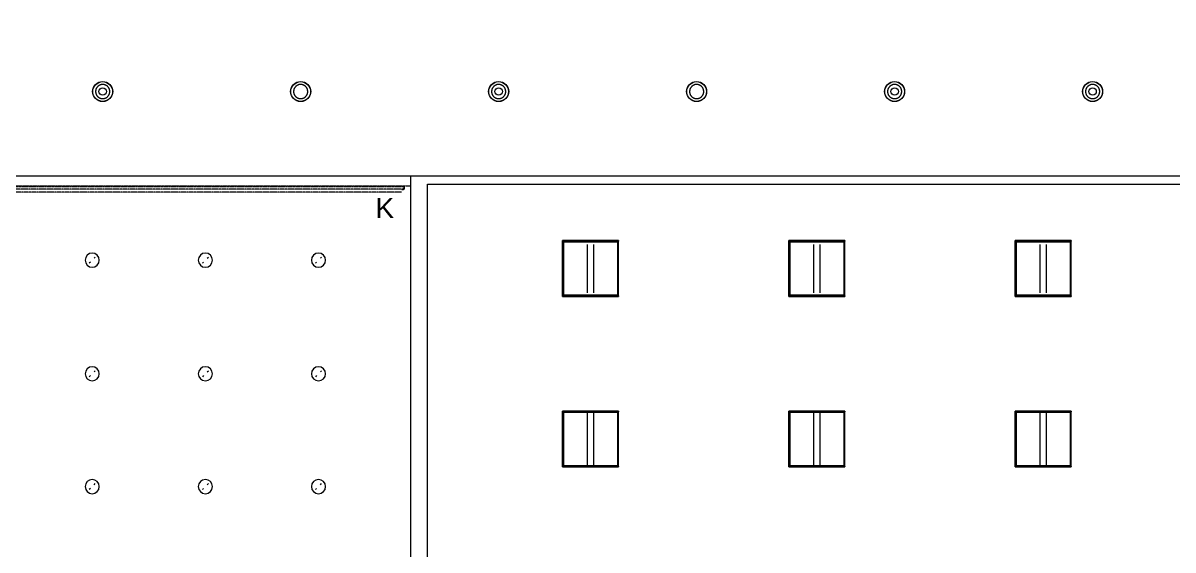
# Model space of a CAD drawing. Header units: inches. Extents: x 6512 to 15357, y -630 to 1499.
# Drawn here: x 14094.6 to 14582.5, y 231.3 to 454.8 of the extents above; entities that cross this region are included whole.
import ezdxf

# ---------------------------------------------------------------- set-up
doc = ezdxf.new("R2010")
doc.units = ezdxf.units.IN
doc.header["$MEASUREMENT"] = 0
doc.linetypes.add('Dash', pattern=[0.25, 0.125, -0.125])
doc.linetypes.add('Dash 1_8_', pattern=[0.25, 0.125, -0.125])
for name, color, linetype, lineweight in [('A-CLNG', 13, 'Continuous', 18), ('A-DETL', 90, 'Continuous', 9), ('E-LITE-EQPM', 33, 'Continuous', 25), ('E-LITE-EQPM-HDLN', 30, 'Dash', 9), ('G-ANNO-TEXT', 231, 'Continuous', 9)]:
    doc.layers.add(name, color=color, linetype=linetype, lineweight=lineweight)
doc.styles.add('Swis721 Lt BT_1', font='swissl.ttf', dxfattribs={"height": 8.514638})

# ---------------------------------------------------------------- blocks, each defined once
blk = doc.blocks.new('Lighting-Troffer-Cooper-Metalux-Encounter-22EN-24EN-LD2 - See Type Catalog-5549915-3RD FLOOR RCP - NEW')
at = {"layer": 'E-LITE-EQPM', "lineweight": 9}
for p, q in [((-11.875, 11.84375), (-11.875, 11.59375)), ((11.875, 11.84375), (-11.875, 11.84375)), ((-11.875, 11.59375), (-11.46875, 11.59375)), ((-11.875, 11.59375), (-11.46875, 11.59375)), ((-11.875, 11.59375), (-11.875, -11.59375)), ((-11.46875, 11.59375), (-11.46875, 11.34375)), ((-11.46875, -11.59375), (-11.46875, 11.59375)), ((11.46875, 11.34375), (-11.46875, 11.34375)), ((-1.25, 11.34375), (-1.25, -11.34375)), ((1.25, -11.34375), (1.25, 11.34375)), ((11.46875, 11.34375), (11.46875, 11.59375)), ((11.46875, 11.59375), (11.875, 11.59375)), ((11.46875, 11.59375), (11.875, 11.59375)), ((11.46875, -11.59375), (11.46875, 11.59375)), ((11.875, 11.59375), (11.875, 11.84375)), ((11.875, 11.59375), (11.875, -11.59375)), ((-11.46875, -11.59375), (-11.875, -11.59375)), ((-11.875, -11.59375), (-11.875, -11.84375)), ((-11.46875, -11.59375), (-11.875, -11.59375)), ((-11.875, -11.84375), (11.875, -11.84375)), ((-11.46875, -11.34375), (11.46875, -11.34375)), ((-11.46875, -11.34375), (-11.46875, -11.59375)), ((11.46875, -11.59375), (11.46875, -11.34375)), ((11.875, -11.59375), (11.46875, -11.59375)), ((11.875, -11.59375), (11.46875, -11.59375)), ((11.875, -11.84375), (11.875, -11.59375))]:
    blk.add_line(p, q, dxfattribs=at)
blk = doc.blocks.new('L-Recessed Circular - Downlight - 6_-5309975-3RD FLOOR RCP - NEW')
at = {"layer": 'E-LITE-EQPM', "lineweight": 9}
for p, q in [((0.8, 0.8), (1.28, 1.28)), ((-0.8, -0.8), (-1.28, -1.28))]:
    blk.add_line(p, q, dxfattribs=at)
blk = doc.blocks.new('Lighting-Troffer-Cooper-Metalux-Encounter-22EN-24EN-LD2 - See Type Catalog-V7-3RD FLOOR RCP - NEW')
at = {"layer": 'E-LITE-EQPM', "lineweight": 9}
for p, q in [((-11.875, 11.84375), (-11.875, 11.59375)), ((11.875, 11.84375), (-11.875, 11.84375)), ((-11.875, 11.59375), (-11.46875, 11.59375)), ((-11.875, 11.59375), (-11.46875, 11.59375)), ((-11.875, 11.59375), (-11.875, -11.59375)), ((-11.46875, 11.59375), (-11.46875, 11.34375)), ((-11.46875, -11.59375), (-11.46875, 11.59375)), ((11.46875, 11.34375), (-11.46875, 11.34375)), ((-1.25, 10.21875), (-1.25, -10.21875)), ((1.25, -10.21875), (1.25, 10.21875)), ((11.46875, 11.34375), (11.46875, 11.59375)), ((11.46875, 11.59375), (11.875, 11.59375)), ((11.46875, 11.59375), (11.875, 11.59375)), ((11.46875, -11.59375), (11.46875, 11.59375)), ((11.875, 11.59375), (11.875, 11.84375)), ((11.875, 11.59375), (11.875, -11.59375)), ((-11.46875, -11.59375), (-11.875, -11.59375)), ((-11.875, -11.59375), (-11.875, -11.84375)), ((-11.46875, -11.59375), (-11.875, -11.59375)), ((-11.875, -11.84375), (11.875, -11.84375)), ((-11.46875, -11.34375), (11.46875, -11.34375)), ((-11.46875, -11.34375), (-11.46875, -11.59375)), ((11.46875, -11.59375), (11.46875, -11.34375)), ((11.875, -11.59375), (11.46875, -11.59375)), ((11.875, -11.59375), (11.46875, -11.59375)), ((11.875, -11.84375), (11.875, -11.59375))]:
    blk.add_line(p, q, dxfattribs=at)
blk = doc.blocks.new('KREON Holon 80 - KREON Holon 80 - Pendant Mounted Cable-V20-3RD FLOOR RCP - NEW')
at = {"layer": 'E-LITE-EQPM', "lineweight": 9, "flags": 128}
for points in [[(14.62, 0), (14.62, 0.12), (14.63, 0.24), (14.64, 0.36), (14.66, 0.48), (14.68, 0.6), (14.71, 0.71), (14.74, 0.83), (14.77, 0.95), (14.81, 1.06), (14.86, 1.17), (14.91, 1.28), (14.96, 1.39), (15.02, 1.49), (15.08, 1.6), (15.14, 1.7), (15.21, 1.8), (15.29, 1.89), (15.37, 1.98), (15.45, 2.07), (15.53, 2.16), (15.62, 2.24), (15.71, 2.32), (15.8, 2.39), (15.9, 2.46), (16, 2.53), (16.1, 2.59), (16.21, 2.65), (16.32, 2.71), (16.43, 2.76), (16.54, 2.8), (16.65, 2.84), (16.76, 2.88), (16.88, 2.91), (17, 2.94), (17.12, 2.96), (17.23, 2.98), (17.35, 3), (17.47, 3), (17.59, 3.01), (17.71, 3.01), (17.83, 3), (17.95, 2.99), (18.07, 2.97), (18.19, 2.95), (18.31, 2.93), (18.43, 2.9), (18.54, 2.87), (18.66, 2.83), (18.77, 2.78), (18.88, 2.74), (18.99, 2.68), (19.09, 2.63), (19.2, 2.57), (19.3, 2.5), (19.4, 2.43), (19.49, 2.36), (19.59, 2.28), (19.68, 2.2), (19.76, 2.12), (19.84, 2.03), (19.92, 1.94), (20, 1.85), (20.07, 1.75), (20.14, 1.65), (20.2, 1.55), (20.26, 1.45), (20.32, 1.34), (20.37, 1.23), (20.42, 1.12), (20.46, 1.01), (20.5, 0.89), (20.53, 0.78), (20.56, 0.66), (20.59, 0.54), (20.6, 0.42), (20.62, 0.31), (20.63, 0.19), (20.63, 0.06), (20.63, 0)], [(20.63, 0), (20.63, -0.12), (20.63, -0.24), (20.61, -0.36), (20.6, -0.48), (20.57, -0.6), (20.55, -0.71), (20.52, -0.83), (20.48, -0.95), (20.44, -1.06), (20.4, -1.17), (20.35, -1.28), (20.29, -1.39), (20.24, -1.49), (20.18, -1.6), (20.11, -1.7), (20.04, -1.8), (19.97, -1.89), (19.89, -1.98), (19.81, -2.07), (19.72, -2.16), (19.63, -2.24), (19.54, -2.32), (19.45, -2.39), (19.35, -2.46), (19.25, -2.53), (19.15, -2.59), (19.04, -2.65), (18.94, -2.71), (18.83, -2.76), (18.72, -2.8), (18.6, -2.84), (18.49, -2.88), (18.37, -2.91), (18.26, -2.94), (18.14, -2.96), (18.02, -2.98), (17.9, -3), (17.78, -3), (17.66, -3.01), (17.54, -3.01), (17.42, -3), (17.3, -2.99), (17.18, -2.97), (17.06, -2.95), (16.94, -2.93), (16.83, -2.9), (16.71, -2.87), (16.6, -2.83), (16.49, -2.78), (16.38, -2.74), (16.27, -2.68), (16.16, -2.63), (16.06, -2.57), (15.96, -2.5), (15.86, -2.43), (15.76, -2.36), (15.67, -2.28), (15.58, -2.2), (15.49, -2.12), (15.41, -2.03), (15.33, -1.94), (15.25, -1.85), (15.18, -1.75), (15.11, -1.65), (15.05, -1.55), (14.99, -1.45), (14.93, -1.34), (14.88, -1.23), (14.84, -1.12), (14.79, -1.01), (14.75, -0.89), (14.72, -0.78), (14.69, -0.66), (14.67, -0.54), (14.65, -0.42), (14.63, -0.31), (14.62, -0.19), (14.62, -0.06), (14.62, 0)]]:
    blk.add_lwpolyline(points, dxfattribs=at)
at = {"layer": 'E-LITE-EQPM', "lineweight": 9}
for radius, start, end in [(4.25, 0, 180), (4.19, 0, 180), (1.57, 0, 180), (4.25, 180, 0), (4.19, 180, 0), (1.57, 180, 0)]:
    blk.add_arc((17.63, 0), radius, start, end, dxfattribs=at)
blk = doc.blocks.new('KREON Holon 80 - KREON Holon 80 - Pendant Mounted Cable-5584111-3RD FLOOR RCP - NEW')
at = {"layer": 'E-LITE-EQPM', "lineweight": 9, "flags": 128}
for points in [[(14.62, 0), (14.62, 0.12), (14.63, 0.24), (14.64, 0.36), (14.66, 0.48), (14.68, 0.6), (14.71, 0.71), (14.74, 0.83), (14.77, 0.95), (14.81, 1.06), (14.86, 1.17), (14.91, 1.28), (14.96, 1.39), (15.02, 1.49), (15.08, 1.6), (15.14, 1.7), (15.21, 1.8), (15.29, 1.89), (15.37, 1.98), (15.45, 2.07), (15.53, 2.16), (15.62, 2.24), (15.71, 2.32), (15.8, 2.39), (15.9, 2.46), (16, 2.53), (16.1, 2.59), (16.21, 2.65), (16.32, 2.71), (16.43, 2.76), (16.54, 2.8), (16.65, 2.84), (16.76, 2.88), (16.88, 2.91), (17, 2.94), (17.12, 2.96), (17.23, 2.98), (17.35, 3), (17.47, 3), (17.59, 3.01), (17.71, 3.01), (17.83, 3), (17.95, 2.99), (18.07, 2.97), (18.19, 2.95), (18.31, 2.93), (18.43, 2.9), (18.54, 2.87), (18.66, 2.83), (18.77, 2.78), (18.88, 2.74), (18.99, 2.68), (19.09, 2.63), (19.2, 2.57), (19.3, 2.5), (19.4, 2.43), (19.49, 2.36), (19.59, 2.28), (19.68, 2.2), (19.76, 2.12), (19.84, 2.03), (19.92, 1.94), (20, 1.85), (20.07, 1.75), (20.14, 1.65), (20.2, 1.55), (20.26, 1.45), (20.32, 1.34), (20.37, 1.23), (20.42, 1.12), (20.46, 1.01), (20.5, 0.89), (20.53, 0.78), (20.56, 0.66), (20.59, 0.54), (20.6, 0.42), (20.62, 0.31), (20.63, 0.19), (20.63, 0.06), (20.63, 0)], [(20.63, 0), (20.63, -0.12), (20.63, -0.24), (20.61, -0.36), (20.6, -0.48), (20.57, -0.6), (20.55, -0.71), (20.52, -0.83), (20.48, -0.95), (20.44, -1.06), (20.4, -1.17), (20.35, -1.28), (20.29, -1.39), (20.24, -1.49), (20.18, -1.6), (20.11, -1.7), (20.04, -1.8), (19.97, -1.89), (19.89, -1.98), (19.81, -2.07), (19.72, -2.16), (19.63, -2.24), (19.54, -2.32), (19.45, -2.39), (19.35, -2.46), (19.25, -2.53), (19.15, -2.59), (19.04, -2.65), (18.94, -2.71), (18.83, -2.76), (18.72, -2.8), (18.6, -2.84), (18.49, -2.88), (18.37, -2.91), (18.26, -2.94), (18.14, -2.96), (18.02, -2.98), (17.9, -3), (17.78, -3), (17.66, -3.01), (17.54, -3.01), (17.42, -3), (17.3, -2.99), (17.18, -2.97), (17.06, -2.95), (16.94, -2.93), (16.83, -2.9), (16.71, -2.87), (16.6, -2.83), (16.49, -2.78), (16.38, -2.74), (16.27, -2.68), (16.16, -2.63), (16.06, -2.57), (15.96, -2.5), (15.86, -2.43), (15.76, -2.36), (15.67, -2.28), (15.58, -2.2), (15.49, -2.12), (15.41, -2.03), (15.33, -1.94), (15.25, -1.85), (15.18, -1.75), (15.11, -1.65), (15.05, -1.55), (14.99, -1.45), (14.93, -1.34), (14.88, -1.23), (14.84, -1.12), (14.79, -1.01), (14.75, -0.89), (14.72, -0.78), (14.69, -0.66), (14.67, -0.54), (14.65, -0.42), (14.63, -0.31), (14.62, -0.19), (14.62, -0.06), (14.62, 0)]]:
    blk.add_lwpolyline(points, dxfattribs=at)
at = {"layer": 'E-LITE-EQPM', "lineweight": 9}
for radius, start, end in [(4.25, 0, 180), (4.19, 0, 180), (4.25, 180, 0), (4.19, 180, 0)]:
    blk.add_arc((17.63, 0), radius, start, end, dxfattribs=at)
blk = doc.blocks.new('Lighting-Focal_Point-Covert-VN - Not A Type - Load Type Catalog-6116368-3RD FLOOR RCP - NEW')
at = {"layer": 'E-LITE-EQPM', "lineweight": 9}
for p, q in [((-22.89, 1.19), (-22.89, -0.07)), ((-24.56, -0.06), (-24.49, -0.06)), ((-24.56, -1.17), (-24.56, -0.06)), ((165.3, -0.06), (165.24, -0.06)), ((165.3, -1.17), (165.3, -0.06))]:
    blk.add_line(p, q, dxfattribs=at)
at = {"layer": 'E-LITE-EQPM-HDLN'}
for p, q in [((-24.49, 0.21), (-22.89, 0.21)), ((-24.49, -0.06), (-24.49, 0.21)), ((164.13, 1.19), (-22.89, 1.19)), ((165.24, 0.21), (164.13, 0.21)), ((165.24, 0.21), (165.24, -0.06)), ((-24.49, -0.06), (-24.49, -1.27)), ((165.24, -0.07), (-24.49, -0.07)), ((-24.49, -1.26), (165.24, -1.26)), ((165.24, -0.06), (165.24, -1.27))]:
    blk.add_line(p, q, dxfattribs=at)

msp = doc.modelspace()

# ---------------------------------------------------------------- linework, layer by layer
at = {"layer": 'A-CLNG', "lineweight": 13}
for p, q in [((14060.07, 389.98), (14258.97, 389.98)), ((14258.97, 389.98), (14258.97, 225.3)), ((14258.97, 389.98), (14853.98, 389.98)), ((14266.22, 386.48), (14398.19, 386.48)), ((14266.22, 225.3), (14266.22, 386.48)), ((14398.19, 386.48), (14620.73, 386.48)), ((14347.22, 362.48), (14323.47, 362.48)), ((14323.47, 362.48), (14323.47, 338.79)), ((14347.22, 338.79), (14347.22, 362.48)), ((14443.22, 362.48), (14419.47, 362.48)), ((14419.47, 362.48), (14419.47, 338.79)), ((14443.22, 338.79), (14443.22, 362.48)), ((14539.22, 362.48), (14515.47, 362.48)), ((14515.47, 362.48), (14515.47, 338.79)), ((14539.22, 338.79), (14539.22, 362.48)), ((14323.47, 338.79), (14347.22, 338.79)), ((14419.47, 338.79), (14443.22, 338.79)), ((14515.47, 338.79), (14539.22, 338.79)), ((14347.22, 290.17), (14323.47, 290.17)), ((14323.47, 290.17), (14323.47, 266.48)), ((14347.22, 266.48), (14347.22, 290.17)), ((14443.22, 290.17), (14419.47, 290.17)), ((14419.47, 290.17), (14419.47, 266.48)), ((14443.22, 266.48), (14443.22, 290.17)), ((14539.22, 290.17), (14515.47, 290.17)), ((14515.47, 290.17), (14515.47, 266.48)), ((14539.22, 266.48), (14539.22, 290.17)), ((14323.47, 266.48), (14347.22, 266.48)), ((14419.47, 266.48), (14443.22, 266.48)), ((14515.47, 266.48), (14539.22, 266.48))]:
    msp.add_line(p, q, dxfattribs=at)
for centre, radius, start, end in [((13884.9, 80.65), 1403.68, 70.70864, 184.55218), ((13884.9, 80.65), 1376.68, 70.31484, 184.2637), ((14123.95, 354.21), 3, 0, 180), ((14171.95, 354.21), 3, 0, 180), ((14219.95, 354.21), 3, 0, 180), ((14123.95, 354.21), 3, 180, 0), ((14171.95, 354.21), 3, 180, 0), ((14219.95, 354.21), 3, 180, 0), ((14123.95, 306.02), 3, 0, 180), ((14171.95, 306.02), 3, 0, 180), ((14219.95, 306.02), 3, 0, 180), ((14123.95, 306.02), 3, 180, 0), ((14171.95, 306.02), 3, 180, 0), ((14219.95, 306.02), 3, 180, 0), ((14123.95, 258.15), 3, 0, 180), ((14171.95, 258.15), 3, 0, 180), ((14219.95, 258.15), 3, 0, 180), ((14123.95, 258.15), 3, 180, 0), ((14171.95, 258.15), 3, 180, 0), ((14219.95, 258.15), 3, 180, 0)]:
    msp.add_arc(centre, radius, start, end, dxfattribs=at)
at = {"layer": 'A-DETL', "linetype": 'Dash 1_8_', "lineweight": 20}
msp.add_line((14064.41, 385.67), (14259.38, 385.67), dxfattribs=at)
at = {"layer": 'A-DETL', "lineweight": 20}
msp.add_arc((13886.89, 85.18), 1259.94, 69.18949, 179.68988, dxfattribs=at)

# ---------------------------------------------------------------- block references
at = {"layer": 'E-LITE-EQPM', "lineweight": 9, "extrusion": (0, 0, -1)}
for name, p, rotation in [('KREON Holon 80 - KREON Holon 80 - Pendant Mounted Cable-V20-3RD FLOOR RCP - NEW', (-14128.38, 408.1), 90), ('KREON Holon 80 - KREON Holon 80 - Pendant Mounted Cable-5584111-3RD FLOOR RCP - NEW', (-14212.38, 408.1), 90), ('KREON Holon 80 - KREON Holon 80 - Pendant Mounted Cable-V20-3RD FLOOR RCP - NEW', (-14296.38, 408.1), 90), ('KREON Holon 80 - KREON Holon 80 - Pendant Mounted Cable-5584111-3RD FLOOR RCP - NEW', (-14380.38, 408.1), 90), ('KREON Holon 80 - KREON Holon 80 - Pendant Mounted Cable-V20-3RD FLOOR RCP - NEW', (-14464.38, 408.1), 90), ('KREON Holon 80 - KREON Holon 80 - Pendant Mounted Cable-V20-3RD FLOOR RCP - NEW', (-14548.38, 408.1), 90), ('Lighting-Focal_Point-Covert-VN - Not A Type - Load Type Catalog-6116368-3RD FLOOR RCP - NEW', (-14090.98, 384.26), 180), ('Lighting-Troffer-Cooper-Metalux-Encounter-22EN-24EN-LD2 - See Type Catalog-V7-3RD FLOOR RCP - NEW', (-14335.35, 350.64), 180), ('Lighting-Troffer-Cooper-Metalux-Encounter-22EN-24EN-LD2 - See Type Catalog-V7-3RD FLOOR RCP - NEW', (-14431.35, 350.64), 180), ('Lighting-Troffer-Cooper-Metalux-Encounter-22EN-24EN-LD2 - See Type Catalog-V7-3RD FLOOR RCP - NEW', (-14527.35, 350.64), 180), ('Lighting-Troffer-Cooper-Metalux-Encounter-22EN-24EN-LD2 - See Type Catalog-5549915-3RD FLOOR RCP - NEW', (-14335.35, 278.33), 180), ('Lighting-Troffer-Cooper-Metalux-Encounter-22EN-24EN-LD2 - See Type Catalog-5549915-3RD FLOOR RCP - NEW', (-14431.35, 278.33), 180), ('Lighting-Troffer-Cooper-Metalux-Encounter-22EN-24EN-LD2 - See Type Catalog-5549915-3RD FLOOR RCP - NEW', (-14527.35, 278.33), 180)]:
    msp.add_blockref(name, p, dxfattribs=dict(at, rotation=rotation))
at = {"layer": 'E-LITE-EQPM', "lineweight": 9}
for p in [(14123.95, 354.21), (14171.95, 354.21), (14219.95, 354.21), (14123.95, 306.02), (14171.95, 306.02), (14219.95, 306.02), (14123.95, 258.15), (14171.95, 258.15), (14219.95, 258.15)]:
    msp.add_blockref('L-Recessed Circular - Downlight - 6_-5309975-3RD FLOOR RCP - NEW', p, dxfattribs=at)

# ---------------------------------------------------------------- texts
at = {"layer": 'G-ANNO-TEXT', "color": 253, "insert": (14244.14, 380.54), "char_height": 8.51, "width": 9.072, "attachment_point": 1, "line_spacing_factor": 1.00667, "style": 'Swis721 Lt BT_1'}
msp.add_mtext('K', dxfattribs=at)

doc.saveas('drawing.dxf')
